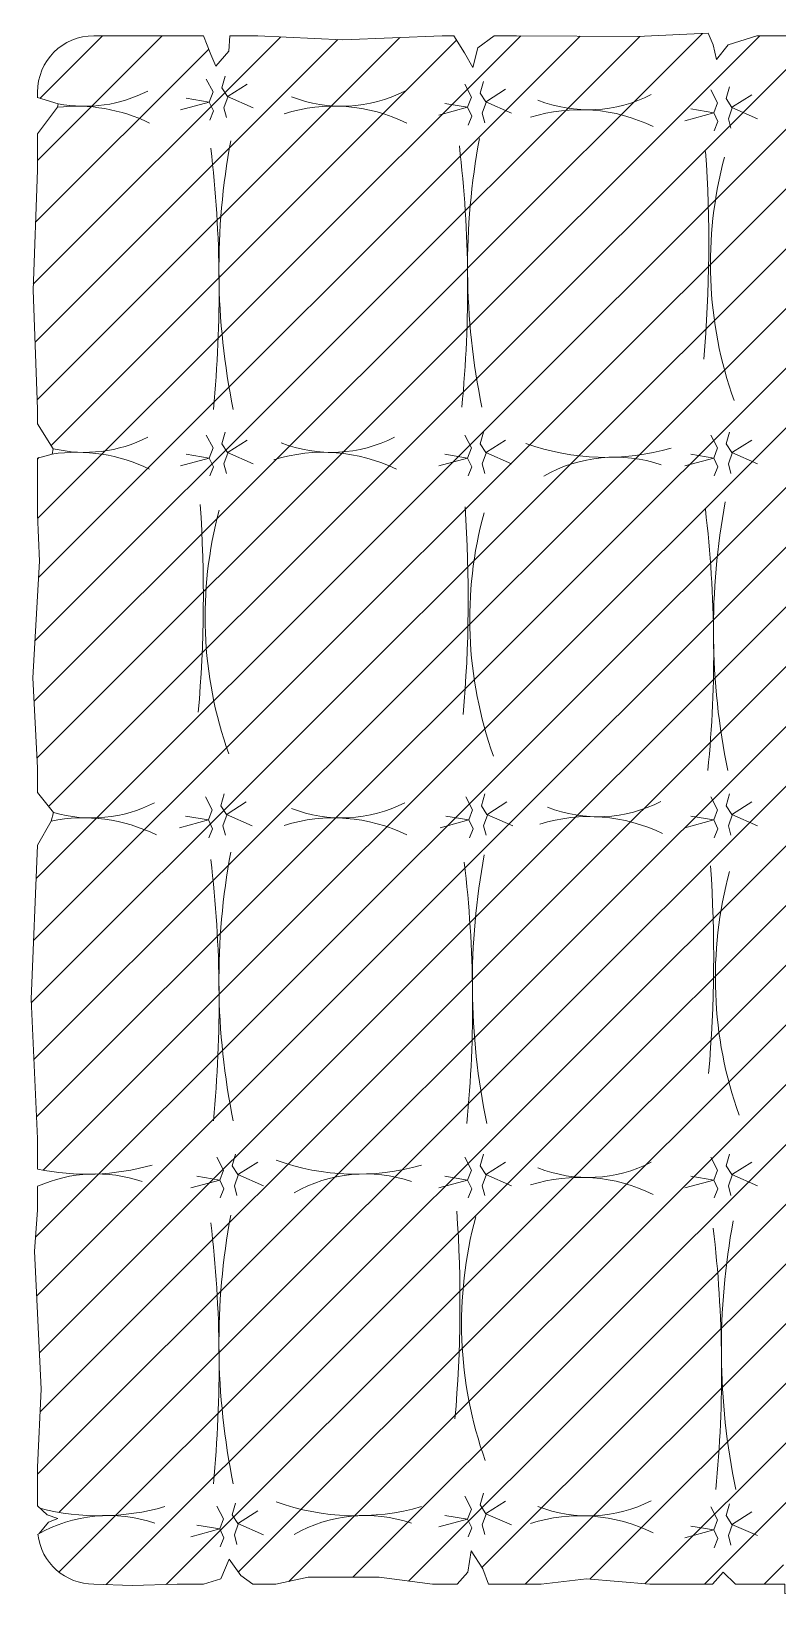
# Model space of a CAD drawing. Extents: x -23.8 to 23.6, y 264.2 to 287.5.
# Drawn here: x -17.151 to -16.488, y 279.71 to 281.102 of the extents above; entities that cross this region are included whole.
import ezdxf

# ---------------------------------------------------------------- set-up
doc = ezdxf.new("R2010")
doc.units = 0
doc.header["$LTSCALE"] = 4
doc.layers.add('MOBILIARIO', color=42, linetype='CONTINUOUS', lineweight=5)

# ---------------------------------------------------------------- blocks, each defined once
blk = doc.blocks.new('C-matri')
at = {"layer": 'MOBILIARIO'}
h = blk.add_hatch(dxfattribs=at)
h.set_pattern_fill('ANSI31', color=256, scale=0.3, style=0)
h.set_pattern_definition([(45, (-70.11554, -48.395696), (-0.026516504, 0.026516504), [])])
h.paths.add_polyline_path([(0.4167, 0.6572), (0.4094, 0.6703), (0.3999, 0.6855), (0.3897, 0.6855), (0.3013, 0.682), (0.226, 0.6855), (0.2012, 0.6855), (0.2004, 0.6718), (0.1888, 0.6586), (0.1844, 0.6689), (0.1778, 0.6855), (0.0805, 0.6855, 0.414214), (0.0305, 0.6355), (0.0305, 0.6306), (0.0489, 0.6252, 0.039517), (0.068, 0.623, -0.003927), (0.0704, 0.6229, -0.004747), (0.068, 0.623, 0.033561), (0.0483, 0.622), (0.0305, 0.5983), (0.0305, 0.5661), (0.0266, 0.4597), (0.0305, 0.354), (0.0305, 0.3409), (0.0445, 0.3188, 0.048909), (0.0681, 0.3155, -0.003927), (0.0704, 0.3155, -0.004747), (0.0681, 0.3155, 0.042091), (0.0434, 0.314), (0.0305, 0.3105), (0.0305, 0.2604), (0.0323, 0.219), (0.0265, 0.1152), (0.0305, 0.0352), (0.0305, 0.0133), (0.0447, -0.0044, 0.061154), (0.074, -0.0091, -0.003927), (0.0763, -0.0092, -0.004747), (0.074, -0.0091, 0.053803), (0.0425, -0.0119), (0.0305, -0.0335), (0.025, -0.17), (0.0305, -0.2938), (0.0305, -0.3209, 0.053044), (0.0748, -0.3255, -0.017657), (0.0837, -0.3253, -0.010609), (0.0748, -0.3255, 0.090879), (0.0305, -0.3364), (0.0305, -0.3576), (0.0279, -0.3938), (0.0338, -0.5166), (0.0305, -0.5857), (0.0305, -0.6202), (0.0327, -0.6222, 0.064362), (0.0862, -0.6289, -0.017657), (0.0951, -0.6287, -0.010609), (0.0862, -0.6289, 0.115733), (0.0309, -0.6454, 0.381281), (0.0805, -0.6897), (0.1144, -0.6908), (0.1545, -0.6897), (0.1778, -0.6897), (0.1933, -0.6849), (0.2006, -0.6674), (0.2108, -0.682), (0.2217, -0.6897), (0.2421, -0.6897), (0.2707, -0.6835), (0.3336, -0.6835), (0.3809, -0.6897), (0.4029, -0.6897), (0.4125, -0.6791), (0.4154, -0.6601), (0.4256, -0.6762), (0.4306, -0.6897), (0.4774, -0.6897), (0.5177, -0.6849), (0.5738, -0.6897), (0.6293, -0.6897), (0.639, -0.6791), (0.6498, -0.6897), (0.6921, -0.6897), (0.6921, -0.6756), (0.7087, -0.5574), (0.7644, -0.4369), (0.7977, -0.3287, 0.050928), (0.7722, -0.3258, -0.010609), (0.7633, -0.326, -0.017657), (0.7722, -0.3258, 0.032736), (0.7995, -0.3228), (0.7996, -0.3224), (0.8261, -0.1755), (0.8495, -0.008), (0.8634, 0.0536, -0.040384), (0.8558, 0.1531, -0.004633), (0.8561, 0.133, 0.032239), (0.8634, 0.0536), (0.9082, 0.2534), (0.9699, 0.4825), (1.0128, 0.6227, 0.053859), (0.9858, 0.6259, -0.010609), (0.9769, 0.6257, -0.017657), (0.9858, 0.6259, 0.034536), (1.0146, 0.6292), (1.0264, 0.6744), (1.0264, 0.6855), (1.0109, 0.6855), (0.9876, 0.6895), (0.9145, 0.6855), (0.8721, 0.6855), (0.859, 0.6778), (0.8502, 0.6573), (0.8458, 0.6704), (0.8385, 0.6855), (0.8005, 0.6855), (0.7669, 0.688), (0.7055, 0.6855), (0.6687, 0.6855), (0.6432, 0.6776), (0.633, 0.6645), (0.63, 0.6776), (0.6257, 0.6879), (0.5628, 0.6849), (0.4554, 0.6855), (0.4357, 0.6855), (0.4211, 0.6747)])
h.paths.add_polyline_path([(0.412, 0.4837, -0.004633), (0.4123, 0.4635, -0.008135)], flags=16)
h.paths.add_polyline_path([(0.4289, 0.3157), (0.4286, 0.3148), (0.4283, 0.3153)], flags=16)
h.paths.add_polyline_path([(0.5354, 0.3111, -0.017657), (0.5443, 0.3113, -0.010609)], flags=16)
h.paths.add_polyline_path([(0.287, 0.3155, -0.003927), (0.2893, 0.3155, -0.004747)], flags=16)
h.paths.add_polyline_path([(0.4286, 0.6263), (0.4283, 0.6268), (0.4289, 0.6272)], flags=16)
h.paths.add_polyline_path([(0.5171, 0.6198, -0.004747), (0.5148, 0.6199, -0.003927)], flags=16)
h.paths.add_polyline_path([(0.6466, 0.3153), (0.6472, 0.3157), (0.6469, 0.3148)], flags=16)
h.paths.add_polyline_path([(0.2984, 0.6229, -0.004747), (0.2961, 0.623, -0.003927)], flags=16)
h.paths.add_polyline_path([(0.6305, 0.1408, -0.008135), (0.6303, 0.161, -0.004633)], flags=16)
h.paths.add_polyline_path([(0.7383, 0.3121, -0.003927), (0.7407, 0.3121, -0.004747)], flags=16)
h.paths.add_polyline_path([(0.6469, 0.6214), (0.6466, 0.6219), (0.6472, 0.6223)], flags=16)
h.paths.add_polyline_path([(0.1996, 0.3157), (0.1993, 0.3148), (0.199, 0.3153)], flags=16)
h.paths.add_polyline_path([(0.1915, 0.4817, -0.004633), (0.1917, 0.4616, -0.008135)], flags=16)
h.paths.add_polyline_path([(0.7407, 0.6259, -0.004747), (0.7383, 0.626, -0.003927)], flags=16)
h.paths.add_polyline_path([(0.1996, 0.6318), (0.1993, 0.631), (0.199, 0.6315)], flags=16)
h.paths.add_polyline_path([(0.43, -0.0057), (0.4296, -0.0066), (0.4293, -0.0061)], flags=16)
h.paths.add_polyline_path([(0.8645, 0.3153), (0.8651, 0.3157), (0.8648, 0.3148)], flags=16)
h.paths.add_polyline_path([(0.5232, -0.008, -0.003927), (0.5255, -0.0081, -0.004747)], flags=16)
h.paths.add_polyline_path([(0.2961, -0.0091, -0.003927), (0.2984, -0.0092, -0.004747)], flags=16)
h.paths.add_polyline_path([(0.8648, 0.6256), (0.8645, 0.6261), (0.8651, 0.6265)], flags=16)
h.paths.add_polyline_path([(0.6466, -0.0061), (0.6472, -0.0057), (0.6469, -0.0066)], flags=16)
h.paths.add_polyline_path([(0.4164, -0.1525, -0.004633), (0.4166, -0.1726, -0.008135)], flags=16)
h.paths.add_polyline_path([(0.1987, -0.0057), (0.1984, -0.0066), (0.1981, -0.0061)], flags=16)
h.paths.add_polyline_path([(0.7517, -0.0047, -0.003927), (0.7541, -0.0047, -0.004747)], flags=16)
h.paths.add_polyline_path([(0.1915, -0.1501, -0.004633), (0.1917, -0.1702, -0.008135)], flags=16)
h.paths.add_polyline_path([(0.4289, -0.3256), (0.4286, -0.3265), (0.4283, -0.326)], flags=16)
h.paths.add_polyline_path([(0.5148, -0.3284, -0.003927), (0.5171, -0.3284, -0.004747)], flags=16)
h.paths.add_polyline_path([(0.3138, -0.3255, -0.017657), (0.3228, -0.3253, -0.010609)], flags=16)
h.paths.add_polyline_path([(0.6466, -0.326), (0.6472, -0.3256), (0.6469, -0.3265)], flags=16)
h.paths.add_polyline_path([(0.2089, -0.3256), (0.2086, -0.3265), (0.2083, -0.326)], flags=16)
h.paths.add_polyline_path([(0.6373, -0.4775, -0.004633), (0.6376, -0.4976, -0.008135)], flags=16)
h.paths.add_polyline_path([(0.1915, -0.4726, -0.004633), (0.1917, -0.4928, -0.008135)], flags=16)
h.paths.add_polyline_path([(0.4289, -0.6267), (0.4286, -0.6276), (0.4283, -0.6271)], flags=16)
h.paths.add_polyline_path([(0.5148, -0.629, -0.003927), (0.5171, -0.6291, -0.004747)], flags=16)
h.paths.add_polyline_path([(0.3138, -0.6289, -0.017657), (0.3228, -0.6287, -0.010609)], flags=16)
h.paths.add_polyline_path([(0.6466, -0.6367), (0.6472, -0.6363), (0.6469, -0.6371)], flags=16)
h.paths.add_polyline_path([(0.2089, -0.6355), (0.2086, -0.6364), (0.2083, -0.6359)], flags=16)
blk.add_line((0.0305, 0.6304), (0.0305, 0.6355), dxfattribs=at)
for points in [[(0.0805, 0.6855), (0.1778, 0.6855), (0.1844, 0.6689), (0.1888, 0.6586), (0.2004, 0.6718), (0.2012, 0.6855), (0.226, 0.6855), (0.3013, 0.682), (0.3897, 0.6855), (0.3999, 0.6855)], [(0.3999, 0.6855), (0.4094, 0.6703), (0.4167, 0.6572), (0.4211, 0.6747), (0.4357, 0.6855), (0.4554, 0.6855), (0.5628, 0.6849), (0.6257, 0.6879), (0.63, 0.6776), (0.633, 0.6645), (0.6432, 0.6776), (0.6687, 0.6855), (0.7055, 0.6855)], [(0.1803, 0.6471), (0.1863, 0.6356), (0.1829, 0.6267), (0.1574, 0.6196)], [(0.197, 0.6497), (0.194, 0.6393), (0.199, 0.6315), (0.2218, 0.6215)], [(0.1981, 0.6129), (0.1959, 0.6215), (0.1996, 0.6318), (0.2167, 0.6426)], [(0.4096, 0.6424), (0.4155, 0.6309), (0.4122, 0.622), (0.3866, 0.615)], [(0.4263, 0.645), (0.4233, 0.6346), (0.4283, 0.6268), (0.4511, 0.6168)], [(0.6446, 0.6401), (0.6417, 0.6298), (0.6466, 0.6219), (0.6695, 0.6119)], [(0.0305, 0.3105), (0.0434, 0.314), (0.0445, 0.3188), (0.0305, 0.3409), (0.0305, 0.354), (0.0266, 0.4597), (0.0305, 0.5661), (0.0305, 0.5983), (0.0483, 0.622), (0.0489, 0.6252), (0.0305, 0.6306)], [(0.1833, 0.6107), (0.1866, 0.6189), (0.1829, 0.6267), (0.1625, 0.63)], [(0.4274, 0.6083), (0.4252, 0.6168), (0.4289, 0.6272), (0.4459, 0.638)], [(0.6279, 0.6375), (0.6339, 0.626), (0.6305, 0.6171), (0.605, 0.6101)], [(0.6457, 0.6034), (0.6435, 0.6119), (0.6472, 0.6223), (0.6643, 0.6331)], [(0.4126, 0.6061), (0.4159, 0.6142), (0.4122, 0.622), (0.3918, 0.6253)], [(0.6309, 0.6012), (0.6342, 0.6094), (0.6305, 0.6171), (0.6102, 0.6205)], [(0.1803, 0.3309), (0.1863, 0.3194), (0.1829, 0.3105), (0.1574, 0.3035)], [(0.197, 0.3335), (0.194, 0.3231), (0.199, 0.3153), (0.2218, 0.3053)], [(0.1981, 0.2968), (0.1959, 0.3053), (0.1996, 0.3157), (0.2167, 0.3265)], [(0.4096, 0.3309), (0.4155, 0.3194), (0.4122, 0.3105), (0.3866, 0.3035)], [(0.4263, 0.3335), (0.4233, 0.3231), (0.4283, 0.3153), (0.4511, 0.3053)], [(0.4274, 0.2968), (0.4252, 0.3053), (0.4289, 0.3157), (0.4459, 0.3265)], [(0.6279, 0.3309), (0.6339, 0.3194), (0.6305, 0.3105), (0.605, 0.3035)], [(0.6446, 0.3335), (0.6417, 0.3231), (0.6466, 0.3153), (0.6695, 0.3053)], [(0.6457, 0.2968), (0.6435, 0.3053), (0.6472, 0.3157), (0.6643, 0.3265)], [(0.0305, -0.3209), (0.0305, -0.2938), (0.025, -0.17), (0.0305, -0.0335), (0.0425, -0.0119), (0.0447, -0.0044), (0.0305, 0.0133), (0.0305, 0.0352), (0.0265, 0.1152), (0.0323, 0.219), (0.0305, 0.2604), (0.0305, 0.3105)], [(0.1833, 0.2946), (0.1866, 0.3027), (0.1829, 0.3105), (0.1625, 0.3138)], [(0.4126, 0.2946), (0.4159, 0.3027), (0.4122, 0.3105), (0.3918, 0.3138)], [(0.6309, 0.2946), (0.6342, 0.3027), (0.6305, 0.3105), (0.6102, 0.3138)], [(0.1795, 0.0095), (0.1854, -0.002), (0.1821, -0.0109), (0.1565, -0.0179)], [(0.1961, 0.0121), (0.1932, 0.0017), (0.1981, -0.0061), (0.221, -0.0161)], [(0.1973, -0.0246), (0.195, -0.0161), (0.1987, -0.0057), (0.2158, 0.0051)], [(0.4107, 0.0095), (0.4166, -0.002), (0.4133, -0.0109), (0.3877, -0.0179)], [(0.4274, 0.0121), (0.4244, 0.0017), (0.4293, -0.0061), (0.4522, -0.0161)], [(0.4285, -0.0246), (0.4263, -0.0161), (0.43, -0.0057), (0.447, 0.0051)], [(0.6279, 0.0095), (0.6339, -0.002), (0.6305, -0.0109), (0.605, -0.0179)], [(0.6446, 0.0121), (0.6417, 0.0017), (0.6466, -0.0061), (0.6695, -0.0161)], [(0.6457, -0.0246), (0.6435, -0.0161), (0.6472, -0.0057), (0.6643, 0.0051)], [(0.1824, -0.0268), (0.1858, -0.0187), (0.1821, -0.0109), (0.1617, -0.0075)], [(0.4137, -0.0268), (0.417, -0.0187), (0.4133, -0.0109), (0.3929, -0.0075)], [(0.6309, -0.0268), (0.6342, -0.0187), (0.6305, -0.0109), (0.6102, -0.0075)], [(0.1896, -0.3104), (0.1955, -0.3219), (0.1922, -0.3308), (0.1666, -0.3378)], [(0.2063, -0.3078), (0.2033, -0.3182), (0.2083, -0.326), (0.2311, -0.336)], [(0.2074, -0.3445), (0.2052, -0.336), (0.2089, -0.3256), (0.2259, -0.3148)], [(0.4096, -0.3104), (0.4155, -0.3219), (0.4122, -0.3308), (0.3866, -0.3378)], [(0.4263, -0.3078), (0.4233, -0.3182), (0.4283, -0.326), (0.4511, -0.336)], [(0.4274, -0.3445), (0.4252, -0.336), (0.4289, -0.3256), (0.4459, -0.3148)], [(0.6279, -0.3104), (0.6339, -0.3219), (0.6305, -0.3308), (0.605, -0.3378)], [(0.6446, -0.3078), (0.6417, -0.3182), (0.6466, -0.326), (0.6695, -0.336)], [(0.6457, -0.3445), (0.6435, -0.336), (0.6472, -0.3256), (0.6643, -0.3148)], [(0.1926, -0.3467), (0.1959, -0.3386), (0.1922, -0.3308), (0.1718, -0.3274)], [(0.4126, -0.3467), (0.4159, -0.3386), (0.4122, -0.3308), (0.3918, -0.3274)], [(0.6309, -0.3467), (0.6342, -0.3386), (0.6305, -0.3308), (0.6102, -0.3274)], [(0.0321, -0.6447), (0.0404, -0.6345), (0.0486, -0.6315), (0.0391, -0.628), (0.0305, -0.6202), (0.0305, -0.5857), (0.0338, -0.5166), (0.0279, -0.3938), (0.0305, -0.3576), (0.0305, -0.3364)], [(0.4096, -0.6115), (0.4155, -0.623), (0.4122, -0.6319), (0.3866, -0.6389)], [(0.4263, -0.6089), (0.4233, -0.6193), (0.4283, -0.6271), (0.4511, -0.6371)], [(0.1896, -0.6203), (0.1955, -0.6318), (0.1922, -0.6407), (0.1666, -0.6477)], [(0.2063, -0.6177), (0.2033, -0.6281), (0.2083, -0.6359), (0.2311, -0.6459)], [(0.2074, -0.6544), (0.2052, -0.6459), (0.2089, -0.6355), (0.2259, -0.6247)], [(0.4274, -0.6456), (0.4252, -0.6371), (0.4289, -0.6267), (0.4459, -0.6159)], [(0.6279, -0.621), (0.6339, -0.6325), (0.6305, -0.6414), (0.605, -0.6485)], [(0.6446, -0.6184), (0.6417, -0.6288), (0.6466, -0.6367), (0.6695, -0.6466)], [(0.6457, -0.6552), (0.6435, -0.6466), (0.6472, -0.6363), (0.6643, -0.6255)], [(0.1926, -0.6566), (0.1959, -0.6485), (0.1922, -0.6407), (0.1718, -0.6373)], [(0.4126, -0.6478), (0.4159, -0.6397), (0.4122, -0.6319), (0.3918, -0.6286)], [(0.6309, -0.6574), (0.6342, -0.6492), (0.6305, -0.6414), (0.6102, -0.6381)], [(0.7741, -0.7), (0.7072, -0.7009), (0.6936, -0.6981), (0.6936, -0.6897), (0.6498, -0.6897), (0.639, -0.6791), (0.6293, -0.6897), (0.5738, -0.6897), (0.5177, -0.6849), (0.4774, -0.6897), (0.4306, -0.6897), (0.4256, -0.6762), (0.4154, -0.6601), (0.4125, -0.6791), (0.4029, -0.6897)], [(0.4029, -0.6897), (0.3809, -0.6897), (0.3336, -0.6835), (0.2707, -0.6835), (0.2421, -0.6897), (0.2217, -0.6897), (0.2108, -0.682), (0.2006, -0.6674), (0.1933, -0.6849), (0.1778, -0.6897)], [(0.1778, -0.6897), (0.1545, -0.6897), (0.1144, -0.6908), (0.0805, -0.6897)]]:
    blk.add_lwpolyline(points, dxfattribs=at)
for centre, radius, start, end in [((0.0805, 0.6355), 0.05, 90, 180), ((0.0726, 0.7448), 0.1219, 258.8147, 297.2489), ((0.3006, 0.7448), 0.1219, 248.4806, 297.2489), ((0.5193, 0.7417), 0.1219, 248.4806, 297.2489), ((0.0651, 0.4757), 0.1473, 63.8397, 96.5494), ((0.2932, 0.4757), 0.1473, 63.8397, 107.3557), ((0.5119, 0.4726), 0.1473, 63.8397, 107.3557), ((-0.8944, 0.4594), 1.0861, 354.4158, 6.6746), ((0.8101, 0.4786), 0.6186, 169.4126, 191.6476), ((-0.6739, 0.4614), 1.0861, 354.4158, 6.6746), ((1.0307, 0.4806), 0.6186, 169.4126, 191.6476), ((-0.553, 0.5013), 1.1792, 354.9942, 3.9649), ((0.9901, 0.483), 0.3625, 164.849, 199.5867), ((0.0726, 0.4374), 0.1219, 256.6664, 297.2489), ((0.2915, 0.4374), 0.1219, 248.4806, 297.2489), ((0.5349, 0.5213), 0.2102, 250.2707, 286.0147), ((0.0651, 0.1683), 0.1473, 63.8397, 98.5015), ((0.2841, 0.1683), 0.1473, 63.8397, 107.3557), ((0.5429, 0.185), 0.1263, 71.0081, 119.9939), ((-1.0015, 0.1876), 1.1792, 354.9942, 3.9649), ((-0.7665, 0.1855), 1.1792, 354.9942, 3.9649), ((-0.4556, 0.1387), 1.0861, 354.4158, 6.6746), ((1.2489, 0.1579), 0.6186, 169.4126, 191.6476), ((0.5417, 0.1694), 0.3625, 164.849, 199.5867), ((0.7766, 0.1672), 0.3625, 164.849, 199.5867), ((0.0785, 0.1127), 0.1219, 253.8687, 297.2489), ((0.3006, 0.1127), 0.1219, 248.4806, 297.2489), ((0.5277, 0.1138), 0.1219, 248.4806, 297.2489), ((0.0711, -0.1564), 0.1473, 63.8397, 101.1795), ((0.2932, -0.1564), 0.1473, 63.8397, 107.3557), ((0.5202, -0.1553), 0.1473, 63.8397, 107.3557), ((0.8101, -0.1532), 0.6186, 169.4126, 191.6476), ((-0.8944, -0.1724), 1.0861, 354.4158, 6.6746), ((-0.6695, -0.1748), 1.0861, 354.4158, 6.6746), ((1.035, -0.1556), 0.6186, 169.4126, 191.6476), ((-0.5487, -0.1332), 1.1792, 354.9942, 3.9649), ((0.9945, -0.1515), 0.3625, 164.849, 199.5867), ((0.0742, -0.1154), 0.2102, 258.0045, 286.0147), ((0.3133, -0.1154), 0.2102, 250.2707, 286.0147), ((0.5193, -0.2066), 0.1219, 248.4806, 297.2489), ((0.0822, -0.4516), 0.1263, 71.0081, 114.1596), ((0.3213, -0.4516), 0.1263, 71.0081, 119.9939), ((0.5119, -0.4757), 0.1473, 63.8397, 107.3557), ((-0.7738, -0.4401), 1.1792, 354.9942, 3.9649), ((-0.8944, -0.4949), 1.0861, 354.4158, 6.6746), ((0.8101, -0.4757), 0.6186, 169.4126, 191.6476), ((0.7693, -0.4583), 0.3625, 164.849, 199.5867), ((-0.4486, -0.4998), 1.0861, 354.4158, 6.6746), ((1.2559, -0.4806), 0.6186, 169.4126, 191.6476), ((0.0856, -0.4188), 0.2102, 255.4194, 286.0147), ((0.3133, -0.4188), 0.2102, 250.2707, 286.0147), ((0.5193, -0.5072), 0.1219, 248.4806, 297.2489), ((0.0936, -0.755), 0.1263, 71.0081, 119.9939), ((0.3213, -0.755), 0.1263, 71.0081, 119.9939), ((0.5119, -0.7763), 0.1473, 63.8397, 107.3557), ((0.0805, -0.6397), 0.05, 186.5164, 270)]:
    blk.add_arc(centre, radius, start, end, dxfattribs=at)

msp = doc.modelspace()

# ---------------------------------------------------------------- block references
at = {"layer": 'MOBILIARIO', "ltscale": 0.5, "xscale": 1.001443746147288, "yscale": 1.001443746147288, "zscale": 1.001443746147288}
msp.add_blockref('C-matri', (-17.1765, 280.4119), dxfattribs=at)

doc.saveas('drawing.dxf')
